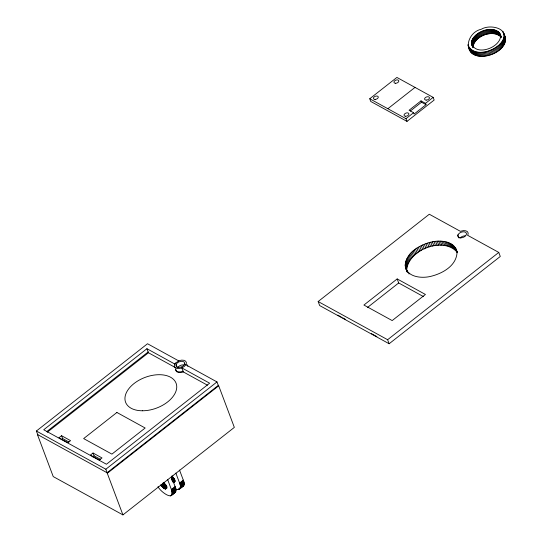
<?xml version="1.0" encoding="UTF-8"?>
<svg xmlns="http://www.w3.org/2000/svg" width="542" height="542" viewBox="0 0 542 542"><rect width="100%" height="100%" fill="white"/><g stroke="black" fill="none" stroke-linecap="round" stroke-linejoin="round"><path stroke-width="0.81" d="M405.199 265.262C406.222 252.504 419.569 245.052 430.754 242.206C440.09 239.632 455.917 240.939 457.001 253.128C455.978 265.892 442.631 273.344 431.446 276.183C422.11 278.757 406.283 277.457 405.199 265.262L406.717 269.299L406.961 271.379M406.717 269.299C409.332 249.205 443.234 236.373 457.143 252.213M471.425 43.109C472.285 31.368 496.75 22.669 500.632 36.267C499.778 48.001 475.307 56.707 471.425 43.109L472.942 47.147C474.731 35.725 492.461 29.065 501.052 37.019M468.315 46.07C475.578 57.716 494.202 51.388 501.425 42.466C511.79 28.882 490.503 23.53 481.303 29.254C467.834 31.998 461.777 52.669 478.064 56.009C490.51 58.502 511.797 47.411 503.484 32.635M158.02 486.587C159.978 491.547 175.533 502.874 171.374 489.48L167.6 479.426M173.684 493.037C176.861 492.78 175.94 488.538 175.086 486.567L171.353 476.648M175.351 488.701C179.497 491.75 181.929 486.269 179.592 483.03L175.859 473.105M181.895 486.587C185.079 486.33 184.151 482.089 183.298 480.117L179.524 470.063M369.732 98.759L396.886 77.431L433.139 97.364L434.156 100.053L406.995 121.388L370.742 101.456L369.732 98.759L405.985 118.691L406.995 121.388M387.855 108.725L415.016 87.397M421.019 100.866L409.095 110.236L413.6 112.709L414.108 114.057L426.026 104.694L425.524 103.346L421.019 100.866L421.527 102.214L426.026 104.694M410.267 111.056L421.527 102.214M405.985 118.691L413.6 112.709M425.524 103.346L433.139 97.364M37.893 435.07L36.375 431.032L147.519 343.736L178.704 360.877M174.775 364.028L146.923 348.716L43.726 429.765L106.435 464.243L209.632 383.194L181.787 367.882L183.304 371.92L207.491 385.213M46.734 431.615L148.21 351.914M47.242 432.238L148.44 352.754L175.561 367.659M61.578 435.707L58.922 437.794L67.892 442.719L70.541 440.639L61.578 435.707L62.635 438.539L68.848 441.954M61.314 439.576L62.635 438.539M93.041 453.01L90.392 455.09L99.349 460.016L101.998 457.936L93.041 453.01L94.112 455.849L100.311 459.257M92.784 456.886L94.112 455.849M318.154 301.528L429.305 214.232L460.483 231.373L461.018 231.136A6.335 3.848 -20.6 0 1 467.848 234.889L467.59 235.282L498.769 252.423L500.286 256.461L389.136 343.757L319.672 305.566L318.154 301.528L387.618 339.719L389.136 343.757M105.839 469.223L216.99 381.927L218.507 385.965L107.357 473.261L105.839 469.223L36.375 431.032M107.086 472.753L218.501 385.254L234.34 427.394L122.926 514.9L53.231 476.587L37.391 434.44L107.086 472.753L122.926 514.9M397.171 278.927L363.919 305.044L392.178 320.579L425.429 294.462L397.171 278.927L398.688 282.965L423.322 296.515M367.429 307.517L398.688 282.965M162.58 483.423L163.82 482.455M163.494 482.698L166.096 486.716L166.306 488.2L165.716 488.891L163.528 488.017L160.988 485.28L164.077 482.854M171.679 476.885L172.912 475.917M161.13 485.476L164.219 483.051M161.272 485.673L164.362 483.247M171.34 477.766L172.58 476.797M161.421 485.869L164.511 483.444M171.489 477.963L172.722 476.994M161.57 486.059L164.66 483.633M171.638 478.152L172.878 477.184M161.726 486.249L164.815 483.823M171.794 478.342L173.027 477.373M161.882 486.438L164.971 484.013M171.333 479.013L173.189 477.556M162.044 486.621L165.134 484.196M172.112 478.715L173.345 477.739M162.2 486.797L165.296 484.372M172.275 478.891L173.508 477.922M162.37 486.973L165.459 484.541M171.821 479.548L173.67 478.091M162.532 487.136L165.622 484.711M171.983 479.717L173.84 478.261M162.695 487.299L165.791 484.873M172.146 479.88L174.002 478.423M162.864 487.454L165.337 485.517M172.315 480.036L173.548 479.067M163.034 487.61L166.123 485.178M171.861 480.673L174.334 478.728M163.196 487.753L166.292 485.327M172.647 480.327L174.504 478.871M163.366 487.888L165.838 485.944M172.817 480.463L174.05 479.494L171.543 476.079M163.528 488.017L166.001 486.072M172.363 481.079L174.212 479.623M163.691 488.139L166.164 486.194M172.525 481.201L174.382 479.745M163.853 488.254L166.326 486.309M172.688 481.316L174.538 479.86M164.016 488.356L166.489 486.418M172.844 481.418L174.7 479.961M164.172 488.457L166.645 486.513M173 481.52L174.856 480.063M164.328 488.545L166.8 486.601M173.155 481.608L175.012 480.151M164.477 488.62L166.95 486.675M173.305 481.682L174.544 480.713M164.619 488.694L166.475 487.238M173.454 481.757L174.687 480.781M164.761 488.755L166.618 487.299M172.979 482.299L174.829 480.842M164.904 488.803L166.76 487.346M174.971 480.896C170.94 484.128 176.428 482.17 174.009 479.528M165.032 488.843L166.889 487.387M173.25 482.394L175.107 480.937M165.161 488.877L166.523 487.929M173.379 482.427L174.734 481.479M165.405 488.911L166.638 487.942M173.616 482.461L174.856 481.492M165.513 488.911L166.855 487.936M173.731 482.461L175.073 481.486M165.716 488.891L166.956 487.922M171.374 489.48L175.086 486.567M179.592 483.03L183.298 480.117M171.55 489.968L175.262 487.055M179.768 483.518L183.474 480.605M171.706 490.442L175.418 487.529M179.917 483.992L183.63 481.079M171.841 490.91L175.547 487.996M180.052 484.46L183.765 481.547M171.956 491.357L175.662 488.444M180.168 484.907L183.873 481.994M172.044 491.79L175.75 488.877M180.256 485.341L183.968 482.427M172.112 492.211L175.825 489.297M180.33 485.761L184.036 482.847M172.16 492.61L175.872 489.697M180.378 486.16L184.084 483.247M172.187 492.99L175.893 490.076M180.398 486.54L184.111 483.627M172.187 493.349L175.899 490.435M180.398 486.899L184.111 483.986M172.166 493.687L175.879 490.774M180.378 487.238L184.09 484.324M172.126 494.013L175.832 491.099M180.337 487.556L184.05 484.643M172.058 494.304L175.771 491.391M178.189 489.501L180.039 488.044M180.276 487.854L183.982 484.941M170.256 495.93L175.683 491.669M178.474 489.48L183.901 485.219M171.143 495.402L175.574 491.919M178.745 489.433L183.792 485.469M170.777 495.815L175.445 492.143M178.995 489.358L183.657 485.693M171.225 495.591L175.127 492.522M179.436 489.135L183.338 486.072M387.618 339.719L498.769 252.423M183.223 371.155L182.688 371.385A6.335 3.848 -20.6 0 1 175.527 368.736M183.304 371.92L182.945 372.076A6.335 3.848 -20.6 0 1 175.784 369.42M337.822 315.132L341.264 317.029M342.639 317.788L345.396 319.299M371.358 333.574L376.866 336.602M184.517 364.075L216.99 381.927M160.988 485.28L160.723 484.88M504.27 35.426L505.266 37.344M503.152 31.992L505.456 38.042M502.752 31.382L505.578 38.753M504.107 35.454L505.625 39.491M504.087 36.206L505.605 40.243M503.999 36.971L505.517 41.009M503.836 37.75L505.354 41.788M503.599 38.536L505.117 42.574M503.301 39.322L504.819 43.367M502.929 40.115L504.446 44.153M500.124 33.99L501.133 36.687M499.859 33.475L501.12 36.842M499.534 32.981L501.099 37.019M502.488 40.907L504.013 44.945M500.632 36.267L501.14 37.615M499.162 32.513L500.679 36.551M498.735 32.073L500.252 36.118M498.254 31.666L499.771 35.704M501.987 41.687L503.504 45.731M497.725 31.294L499.25 35.332M497.156 30.948L498.674 34.986M501.425 42.466L502.942 46.504M496.54 30.637L498.057 34.674M500.794 43.231L502.319 47.269M495.883 30.366L497.4 34.403M495.185 30.128L496.709 34.166M500.11 43.983L501.635 48.021M494.453 29.925L495.971 33.97M493.687 29.769L495.205 33.807M499.372 44.715L500.889 48.76M492.895 29.647L494.412 33.685M498.579 45.433L500.097 49.471M492.068 29.566L493.586 33.604M497.739 46.124L499.257 50.162M491.221 29.525L492.746 33.563M490.354 29.519L491.879 33.563M496.851 46.795L498.369 50.833M489.473 29.559L490.991 33.597M495.916 47.432L497.441 51.47M488.572 29.641L490.09 33.679M494.948 48.042L496.465 52.079M487.664 29.756L489.182 33.794M493.945 48.611L495.463 52.655M486.75 29.912L488.267 33.956M485.835 30.108L487.353 34.146M492.908 49.153L494.426 53.191M484.921 30.345L486.438 34.383M491.845 49.654L493.362 53.699M484.006 30.616L485.524 34.654M490.761 50.121L492.278 54.159M483.105 30.921L484.623 34.959M489.65 50.541L491.174 54.579M482.211 31.26L483.728 35.298M481.33 31.632L482.847 35.677M488.532 50.921L490.049 54.959M480.476 32.039L481.994 36.084M487.4 51.26L488.925 55.298M479.636 32.479L481.154 36.517M486.269 51.544L487.786 55.582M478.823 32.94L480.341 36.985M485.131 51.788L486.648 55.826M478.037 33.435L479.562 37.473M477.292 33.95L478.81 37.987M483.999 51.985L485.517 56.022M476.574 34.485L478.091 38.529M482.875 52.127L484.392 56.172M475.89 35.047L477.407 39.085M481.763 52.228L483.281 56.266M475.253 35.623L476.77 39.661M474.656 36.219L476.174 40.257M480.666 52.276L482.19 56.314M474.101 36.822L475.619 40.867M479.595 52.269L481.113 56.314M473.593 37.445L475.11 41.483M478.545 52.222L480.063 56.26M473.139 38.069L474.656 42.107M472.732 38.706L474.25 42.743M477.529 52.12L479.047 56.158M472.38 39.342L473.898 43.38M472.082 39.979L473.6 44.017M476.54 51.971L478.064 56.009M471.838 40.616L473.356 44.654M471.648 41.253L473.166 45.291M475.591 51.768L477.116 55.812M471.52 41.876L473.037 45.921M471.445 42.5L472.963 46.537M474.69 51.524L476.208 55.562M471.465 43.699L473.031 47.737M471.567 44.281L472.577 46.971M473.823 51.233L475.348 55.27M473.01 50.894L474.528 54.932M472.251 50.508L473.769 54.546M471.54 50.081L473.058 54.125M470.89 49.613L472.407 53.658M470.3 49.112L471.818 53.15M469.772 48.57L471.289 52.608M469.304 47.987L470.822 52.032M467.997 44.661L469.833 50.108M468.119 45.372L470.422 51.415M457.882 235.248L458.898 237.945M456.1 249.096L457.238 252.071M455.626 248.175L457.258 252.396M455.056 247.301L456.574 251.339M454.392 246.475L455.91 250.512M453.634 245.695L455.151 249.733M452.787 244.97L454.304 249.008M451.852 244.3L453.369 248.344M450.836 243.69L452.36 247.735M449.745 243.141L451.262 247.186M448.58 242.66L450.097 246.698M447.346 242.24L448.864 246.278M446.046 241.888L447.563 245.926M444.691 241.603L446.208 245.641M443.275 241.386L444.792 245.424M441.818 241.244L443.336 245.282M440.314 241.17L441.832 245.208M438.776 241.163L440.294 245.201M437.211 241.231L438.729 245.269M435.619 241.373L437.137 245.411M434.007 241.583L435.524 245.621M432.381 241.861L433.898 245.899M430.754 242.206L432.272 246.244M429.128 242.62L430.646 246.664M427.509 243.101L429.034 247.138M425.91 243.643L427.428 247.687M424.325 244.252L425.843 248.29M422.767 244.916L424.284 248.954M421.242 245.634L422.76 249.672M419.759 246.407L421.276 250.445M418.322 247.233L419.84 251.271M416.933 248.1L418.451 252.138M415.599 249.015L417.116 253.06M414.325 249.97L415.843 254.015M413.119 250.966L414.637 255.004M411.981 251.989L413.499 256.027M410.924 253.039L412.442 257.077M409.942 254.117L411.459 258.155M409.047 255.214L410.565 259.252M408.234 256.325L409.752 260.37M407.516 257.45L409.034 261.488M406.893 258.581L408.411 262.619M406.358 259.713L407.875 263.758M405.924 260.844L407.442 264.889M405.592 261.969L407.11 266.014M405.355 263.087L406.879 267.125M408.566 272.694L409.074 274.042M405.226 264.184L406.744 268.222M405.267 266.318L406.791 270.356M407.144 271.088L407.652 272.436M405.443 267.341L407.076 271.562M405.721 268.337L407.11 271.989M176.103 364.752L177.112 367.449M146.923 348.716L148.44 352.754M469.467 47.96L469.514 48.699M187.349 365.423A6.335 3.848 -20.6 0 1 187.837 366.311M460.056 238.053A4.526 2.751 -20.6 0 1 462.854 236.237L463.986 235.939A4.526 2.751 -20.6 0 1 465.097 235.851M187.092 364.732A6.335 3.848 -20.6 0 1 187.579 365.62M177.83 367.652A4.16 2.527 -20.6 0 1 180.872 365.261L181.916 364.996A4.16 2.527 -20.6 0 1 183.867 365.01M176.238 364.299L176.001 365.084A4.526 2.751 -20.6 0 0 179.978 367.273L181.116 366.981A4.526 2.751 -20.6 0 0 184.429 364.38L184.666 363.594A4.526 2.751 -20.6 0 0 180.682 361.406L179.551 361.697A4.526 2.751 -20.6 0 0 176.238 364.299M458.024 234.794L457.78 235.58A4.526 2.751 -20.6 0 0 461.764 237.769L462.895 237.477A4.526 2.751 -20.6 0 0 466.208 234.876L466.445 234.09A4.526 2.751 -20.6 0 0 462.468 231.901L461.33 232.193A4.526 2.751 -20.6 0 0 458.024 234.794M175.323 363.187L174.599 364.285A6.335 3.848 -20.6 0 0 181.428 368.038L184.273 366.507L186.062 364.393A6.335 3.848 -20.6 0 0 179.239 360.64L175.323 363.187M116.903 412.469L83.651 438.586L111.909 454.121L145.161 428.011L116.903 412.469M426.195 100.107A2.534 1.538 -20.6 0 0 429.406 97.587A2.534 1.538 -20.6 0 0 425.436 97.546A2.534 1.538 -20.6 0 0 426.195 100.107M405.66 116.239A2.534 1.538 -20.6 0 0 408.871 113.712A2.534 1.538 -20.6 0 0 404.901 113.678A2.534 1.538 -20.6 0 0 405.66 116.239M375.037 99.403A2.534 1.538 -20.6 0 0 378.248 96.876A2.534 1.538 -20.6 0 0 374.278 96.842A2.534 1.538 -20.6 0 0 375.037 99.403M395.572 83.272A2.534 1.538 -20.6 0 0 398.783 80.751A2.534 1.538 -20.6 0 0 394.813 80.711A2.534 1.538 -20.6 0 0 395.572 83.272M142.641 410.775A26.978 16.389 -20.6 0 0 176.218 383.594A26.978 16.389 -20.6 0 0 133.65 383.844A26.978 16.389 -20.6 0 0 142.641 410.775"/></g></svg>
